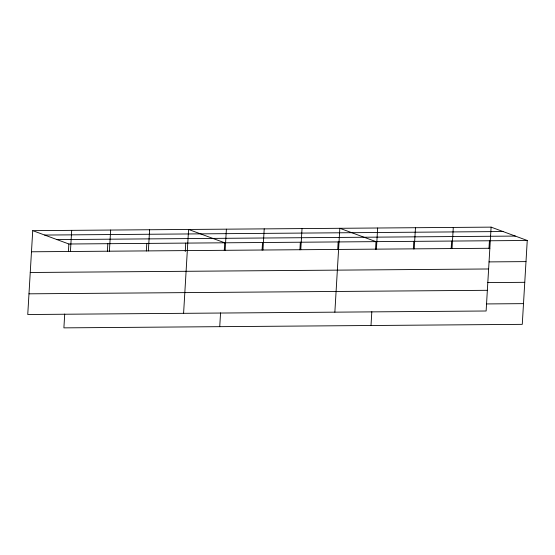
<?xml version="1.0" encoding="UTF-8"?>
<svg xmlns="http://www.w3.org/2000/svg" width="555" height="555" viewBox="0 0 555 555"><rect width="100%" height="100%" fill="white"/><g stroke="black" fill="none" stroke-linecap="round" stroke-linejoin="round"><path stroke-width="0.83" d="M32.731 230.651L27.75 314.519L486.125 311.001L491.106 227.134L32.731 230.651L68.876 243.999L527.25 240.481L522.269 324.349L63.894 327.866L64.713 314.061M68.425 251.602L68.876 243.999M70.436 251.491L71.692 230.353M107.386 251.304L107.837 243.694M109.397 251.193L110.653 230.054M146.347 251.006L146.797 243.395M148.365 250.895L149.621 229.756M185.259 251.554L185.758 243.097M183.594 313.325L188.582 229.458L224.72 242.799L224.269 250.409M219.738 326.666L220.557 312.867M225.143 250.305L226.398 229.166M262.085 250.118L262.536 242.507M262.959 250.014L264.215 228.875M299.901 249.826L300.352 242.223M300.775 249.722L302.031 228.584M337.717 249.542L338.168 241.931M334.859 312.167L339.84 228.299L375.985 241.64L375.534 249.25M371.004 325.507L371.822 311.709M376.401 249.146L377.657 228.008M413.35 248.959L413.801 241.349M414.217 248.855L415.473 227.716M451.166 248.668L451.617 241.057M452.034 248.564L453.289 227.425M488.983 248.376L489.434 240.766M44.657 235.056L503.031 231.539M56.95 239.594L515.324 236.076M31.475 251.79L489.85 248.272M489.038 261.898L525.994 261.613M30.247 272.491L488.622 268.974M487.81 282.599L524.766 282.315M28.978 293.824L487.352 290.3M486.541 303.932L523.497 303.647M491.106 227.134L527.25 240.481"/></g></svg>
